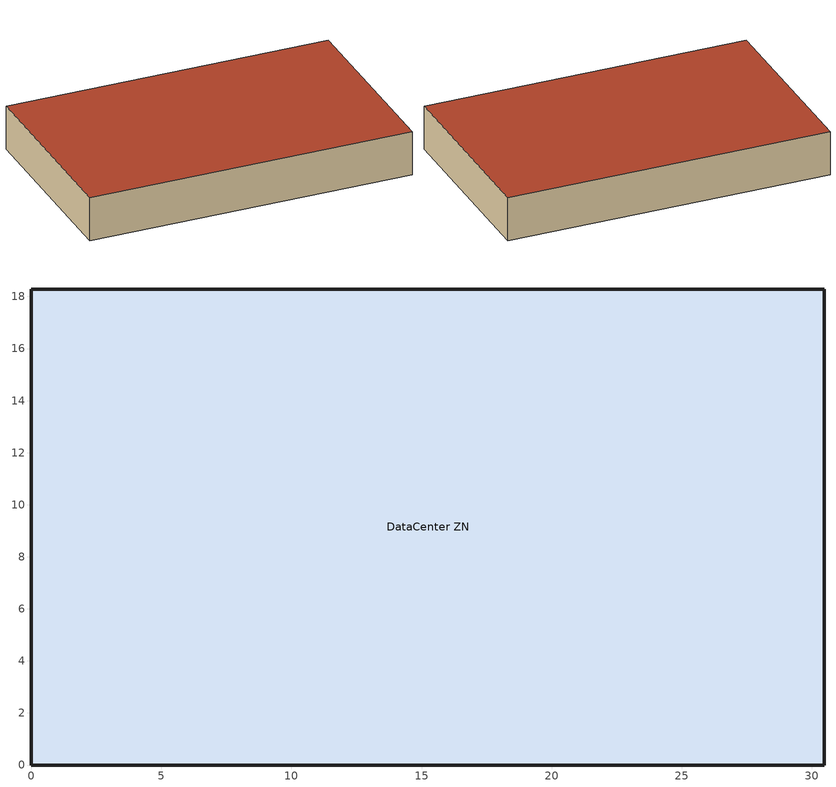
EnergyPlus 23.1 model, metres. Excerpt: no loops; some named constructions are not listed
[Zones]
DataCenter ZN
 floor ground (Typical Interior Floor): 0,0 0,18.29 30.48,18.29 30.48,0 z0
 wall outside (Typical Insulated Steel Framed Exterior Wall R-15.63): 0,18.29 0,0 30.48,0 30.48,18.29 0,18.29 z0:4.27
 roof outside (Typical IEAD Roof R-31.25): 30.48,0 30.48,18.29 0,18.29 0,0 z4.27
[Schedule:Day:Interval]
LargeDataCenterHighITE ReturnApproachTemp_SCH Default; LargeDataCenterHighITE ReturnApproachTemp_SCH Summer Design Day; LargeDataCenterHighITE ReturnApproachTemp_SCH Winter Design Day; LargeDataCenterHighITE ReturnApproachTemp_SCH Wknd|Wkdy Day 3; LargeDataCenterHighITE ReturnApproachTemp_SCH Wknd|Wkdy Day 7; LargeDataCenterHighITE ReturnApproachTemp_SCH Wknd|Wkdy Day 11: 24:00, -7.55, No
LargeDataCenterHighITE ReturnApproachTemp_SCH Wknd|Wkdy Day; LargeDataCenterHighITE ReturnApproachTemp_SCH Wknd|Wkdy Day 4; LargeDataCenterHighITE ReturnApproachTemp_SCH Wknd|Wkdy Day 8: 24:00, -7.09, No
LargeDataCenterHighITE ReturnApproachTemp_SCH Wknd|Wkdy Day 1; LargeDataCenterHighITE ReturnApproachTemp_SCH Wknd|Wkdy Day 5; LargeDataCenterHighITE ReturnApproachTemp_SCH Wknd|Wkdy Day 9: 24:00, -7.24, No
LargeDataCenterHighITE ReturnApproachTemp_SCH Wknd|Wkdy Day 2; LargeDataCenterHighITE ReturnApproachTemp_SCH Wknd|Wkdy Day 6; LargeDataCenterHighITE ReturnApproachTemp_SCH Wknd|Wkdy Day 10: 24:00, -7.4, No
LargeDataCenterHighITE SupplyApproachTemp_SCH Default; LargeDataCenterHighITE SupplyApproachTemp_SCH Summer Design Day; LargeDataCenterHighITE SupplyApproachTemp_SCH Winter Design Day; LargeDataCenterHighITE SupplyApproachTemp_SCH Wknd|Wkdy Day 3; LargeDataCenterHighITE SupplyApproachTemp_SCH Wknd|Wkdy Day 7; LargeDataCenterHighITE SupplyApproachTemp_SCH Wknd|Wkdy Day 11: 24:00, 9.43, No
LargeDataCenterHighITE SupplyApproachTemp_SCH Wknd|Wkdy Day; LargeDataCenterHighITE SupplyApproachTemp_SCH Wknd|Wkdy Day 4; LargeDataCenterHighITE SupplyApproachTemp_SCH Wknd|Wkdy Day 8: 24:00, 10.61, No
LargeDataCenterHighITE SupplyApproachTemp_SCH Wknd|Wkdy Day 1; LargeDataCenterHighITE SupplyApproachTemp_SCH Wknd|Wkdy Day 5; LargeDataCenterHighITE SupplyApproachTemp_SCH Wknd|Wkdy Day 9: 24:00, 10.21, No
LargeDataCenterHighITE SupplyApproachTemp_SCH Wknd|Wkdy Day 2; LargeDataCenterHighITE SupplyApproachTemp_SCH Wknd|Wkdy Day 6; LargeDataCenterHighITE SupplyApproachTemp_SCH Wknd|Wkdy Day 10: 24:00, 9.82, No
[Schedule:Week:Daily]
LargeDataCenterHighITE SupplyApproachTemp_SCH Week Rule - Aug6-Aug26: LargeDataCenterHighITE SupplyApproachTemp_SCH Wknd|Wkdy Day 7, LargeDataCenterHighITE SupplyApproachTemp_SCH Wknd|Wkdy Day 7, LargeDataCenterHighITE SupplyApproachTemp_SCH Wknd|Wkdy Day 7, LargeDataCenterHighITE SupplyApproachTemp_SCH Wknd|Wkdy Day 7, LargeDataCenterHighITE SupplyApproachTemp_SCH Wknd|Wkdy Day 7, LargeDataCenterHighITE SupplyApproachTemp_SCH Wknd|Wkdy Day 7, LargeDataCenterHighITE SupplyApproachTemp_SCH Wknd|Wkdy Day 7, LargeDataCenterHighITE SupplyApproachTemp_SCH Default, LargeDataCenterHighITE SupplyApproachTemp_SCH Summer Design Day, LargeDataCenterHighITE SupplyApproachTemp_SCH Winter Design Day, LargeDataCenterHighITE SupplyApproachTemp_SCH Default, LargeDataCenterHighITE SupplyApproachTemp_SCH Default
LargeDataCenterHighITE SupplyApproachTemp_SCH Week Rule - Aug27-Sep2: LargeDataCenterHighITE SupplyApproachTemp_SCH Wknd|Wkdy Day 7, LargeDataCenterHighITE SupplyApproachTemp_SCH Wknd|Wkdy Day 7, LargeDataCenterHighITE SupplyApproachTemp_SCH Wknd|Wkdy Day 7, LargeDataCenterHighITE SupplyApproachTemp_SCH Wknd|Wkdy Day 7, LargeDataCenterHighITE SupplyApproachTemp_SCH Wknd|Wkdy Day 7, LargeDataCenterHighITE SupplyApproachTemp_SCH Wknd|Wkdy Day 8, LargeDataCenterHighITE SupplyApproachTemp_SCH Wknd|Wkdy Day 8, LargeDataCenterHighITE SupplyApproachTemp_SCH Default, LargeDataCenterHighITE SupplyApproachTemp_SCH Summer Design Day, LargeDataCenterHighITE SupplyApproachTemp_SCH Winter Design Day, LargeDataCenterHighITE SupplyApproachTemp_SCH Default, LargeDataCenterHighITE SupplyApproachTemp_SCH Default
LargeDataCenterHighITE SupplyApproachTemp_SCH Week Rule - Dec3-Dec31: LargeDataCenterHighITE SupplyApproachTemp_SCH Wknd|Wkdy Day 11, LargeDataCenterHighITE SupplyApproachTemp_SCH Wknd|Wkdy Day 11, LargeDataCenterHighITE SupplyApproachTemp_SCH Wknd|Wkdy Day 11, LargeDataCenterHighITE SupplyApproachTemp_SCH Wknd|Wkdy Day 11, LargeDataCenterHighITE SupplyApproachTemp_SCH Wknd|Wkdy Day 11, LargeDataCenterHighITE SupplyApproachTemp_SCH Wknd|Wkdy Day 11, LargeDataCenterHighITE SupplyApproachTemp_SCH Wknd|Wkdy Day 11, LargeDataCenterHighITE SupplyApproachTemp_SCH Default, LargeDataCenterHighITE SupplyApproachTemp_SCH Summer Design Day, LargeDataCenterHighITE SupplyApproachTemp_SCH Winter Design Day, LargeDataCenterHighITE SupplyApproachTemp_SCH Default, LargeDataCenterHighITE SupplyApproachTemp_SCH Default
LargeDataCenterHighITE SupplyApproachTemp_SCH Week Rule - Jul2-Jul29: LargeDataCenterHighITE SupplyApproachTemp_SCH Wknd|Wkdy Day 6, LargeDataCenterHighITE SupplyApproachTemp_SCH Wknd|Wkdy Day 6, LargeDataCenterHighITE SupplyApproachTemp_SCH Wknd|Wkdy Day 6, LargeDataCenterHighITE SupplyApproachTemp_SCH Wknd|Wkdy Day 6, LargeDataCenterHighITE SupplyApproachTemp_SCH Wknd|Wkdy Day 6, LargeDataCenterHighITE SupplyApproachTemp_SCH Wknd|Wkdy Day 6, LargeDataCenterHighITE SupplyApproachTemp_SCH Wknd|Wkdy Day 6, LargeDataCenterHighITE SupplyApproachTemp_SCH Default, LargeDataCenterHighITE SupplyApproachTemp_SCH Summer Design Day, LargeDataCenterHighITE SupplyApproachTemp_SCH Winter Design Day, LargeDataCenterHighITE SupplyApproachTemp_SCH Default, LargeDataCenterHighITE SupplyApproachTemp_SCH Default
LargeDataCenterHighITE SupplyApproachTemp_SCH Week Rule - Jul30-Aug5: LargeDataCenterHighITE SupplyApproachTemp_SCH Wknd|Wkdy Day 6, LargeDataCenterHighITE SupplyApproachTemp_SCH Wknd|Wkdy Day 6, LargeDataCenterHighITE SupplyApproachTemp_SCH Wknd|Wkdy Day 7, LargeDataCenterHighITE SupplyApproachTemp_SCH Wknd|Wkdy Day 7, LargeDataCenterHighITE SupplyApproachTemp_SCH Wknd|Wkdy Day 7, LargeDataCenterHighITE SupplyApproachTemp_SCH Wknd|Wkdy Day 7, LargeDataCenterHighITE SupplyApproachTemp_SCH Wknd|Wkdy Day 7, LargeDataCenterHighITE SupplyApproachTemp_SCH Default, LargeDataCenterHighITE SupplyApproachTemp_SCH Summer Design Day, LargeDataCenterHighITE SupplyApproachTemp_SCH Winter Design Day, LargeDataCenterHighITE SupplyApproachTemp_SCH Default, LargeDataCenterHighITE SupplyApproachTemp_SCH Default
LargeDataCenterHighITE SupplyApproachTemp_SCH Week Rule - Nov5-Nov25: LargeDataCenterHighITE SupplyApproachTemp_SCH Wknd|Wkdy Day 10, LargeDataCenterHighITE SupplyApproachTemp_SCH Wknd|Wkdy Day 10, LargeDataCenterHighITE SupplyApproachTemp_SCH Wknd|Wkdy Day 10, LargeDataCenterHighITE SupplyApproachTemp_SCH Wknd|Wkdy Day 10, LargeDataCenterHighITE SupplyApproachTemp_SCH Wknd|Wkdy Day 10, LargeDataCenterHighITE SupplyApproachTemp_SCH Wknd|Wkdy Day 10, LargeDataCenterHighITE SupplyApproachTemp_SCH Wknd|Wkdy Day 10, LargeDataCenterHighITE SupplyApproachTemp_SCH Default, LargeDataCenterHighITE SupplyApproachTemp_SCH Summer Design Day, LargeDataCenterHighITE SupplyApproachTemp_SCH Winter Design Day, LargeDataCenterHighITE SupplyApproachTemp_SCH Default, LargeDataCenterHighITE SupplyApproachTemp_SCH Default
LargeDataCenterHighITE SupplyApproachTemp_SCH Week Rule - Nov26-Dec2: LargeDataCenterHighITE SupplyApproachTemp_SCH Wknd|Wkdy Day 10, LargeDataCenterHighITE SupplyApproachTemp_SCH Wknd|Wkdy Day 10, LargeDataCenterHighITE SupplyApproachTemp_SCH Wknd|Wkdy Day 10, LargeDataCenterHighITE SupplyApproachTemp_SCH Wknd|Wkdy Day 10, LargeDataCenterHighITE SupplyApproachTemp_SCH Wknd|Wkdy Day 10, LargeDataCenterHighITE SupplyApproachTemp_SCH Wknd|Wkdy Day 11, LargeDataCenterHighITE SupplyApproachTemp_SCH Wknd|Wkdy Day 11, LargeDataCenterHighITE SupplyApproachTemp_SCH Default, LargeDataCenterHighITE SupplyApproachTemp_SCH Summer Design Day, LargeDataCenterHighITE SupplyApproachTemp_SCH Winter Design Day, LargeDataCenterHighITE SupplyApproachTemp_SCH Default, LargeDataCenterHighITE SupplyApproachTemp_SCH Default
LargeDataCenterHighITE SupplyApproachTemp_SCH Week Rule - Oct1-Oct28: LargeDataCenterHighITE SupplyApproachTemp_SCH Wknd|Wkdy Day 9, LargeDataCenterHighITE SupplyApproachTemp_SCH Wknd|Wkdy Day 9, LargeDataCenterHighITE SupplyApproachTemp_SCH Wknd|Wkdy Day 9, LargeDataCenterHighITE SupplyApproachTemp_SCH Wknd|Wkdy Day 9, LargeDataCenterHighITE SupplyApproachTemp_SCH Wknd|Wkdy Day 9, LargeDataCenterHighITE SupplyApproachTemp_SCH Wknd|Wkdy Day 9, LargeDataCenterHighITE SupplyApproachTemp_SCH Wknd|Wkdy Day 9, LargeDataCenterHighITE SupplyApproachTemp_SCH Default, LargeDataCenterHighITE SupplyApproachTemp_SCH Summer Design Day, LargeDataCenterHighITE SupplyApproachTemp_SCH Winter Design Day, LargeDataCenterHighITE SupplyApproachTemp_SCH Default, LargeDataCenterHighITE SupplyApproachTemp_SCH Default
LargeDataCenterHighITE SupplyApproachTemp_SCH Week Rule - Oct29-Nov4: LargeDataCenterHighITE SupplyApproachTemp_SCH Wknd|Wkdy Day 9, LargeDataCenterHighITE SupplyApproachTemp_SCH Wknd|Wkdy Day 9, LargeDataCenterHighITE SupplyApproachTemp_SCH Wknd|Wkdy Day 9, LargeDataCenterHighITE SupplyApproachTemp_SCH Wknd|Wkdy Day 10, LargeDataCenterHighITE SupplyApproachTemp_SCH Wknd|Wkdy Day 10, LargeDataCenterHighITE SupplyApproachTemp_SCH Wknd|Wkdy Day 10, LargeDataCenterHighITE SupplyApproachTemp_SCH Wknd|Wkdy Day 10, LargeDataCenterHighITE SupplyApproachTemp_SCH Default, LargeDataCenterHighITE SupplyApproachTemp_SCH Summer Design Day, LargeDataCenterHighITE SupplyApproachTemp_SCH Winter Design Day, LargeDataCenterHighITE SupplyApproachTemp_SCH Default, LargeDataCenterHighITE SupplyApproachTemp_SCH Default
LargeDataCenterHighITE SupplyApproachTemp_SCH Week Rule - Sep3-Sep30: LargeDataCenterHighITE SupplyApproachTemp_SCH Wknd|Wkdy Day 8, LargeDataCenterHighITE SupplyApproachTemp_SCH Wknd|Wkdy Day 8, LargeDataCenterHighITE SupplyApproachTemp_SCH Wknd|Wkdy Day 8, LargeDataCenterHighITE SupplyApproachTemp_SCH Wknd|Wkdy Day 8, LargeDataCenterHighITE SupplyApproachTemp_SCH Wknd|Wkdy Day 8, LargeDataCenterHighITE SupplyApproachTemp_SCH Wknd|Wkdy Day 8, LargeDataCenterHighITE SupplyApproachTemp_SCH Wknd|Wkdy Day 8, LargeDataCenterHighITE SupplyApproachTemp_SCH Default, LargeDataCenterHighITE SupplyApproachTemp_SCH Summer Design Day, LargeDataCenterHighITE SupplyApproachTemp_SCH Winter Design Day, LargeDataCenterHighITE SupplyApproachTemp_SCH Default, LargeDataCenterHighITE SupplyApproachTemp_SCH Default
